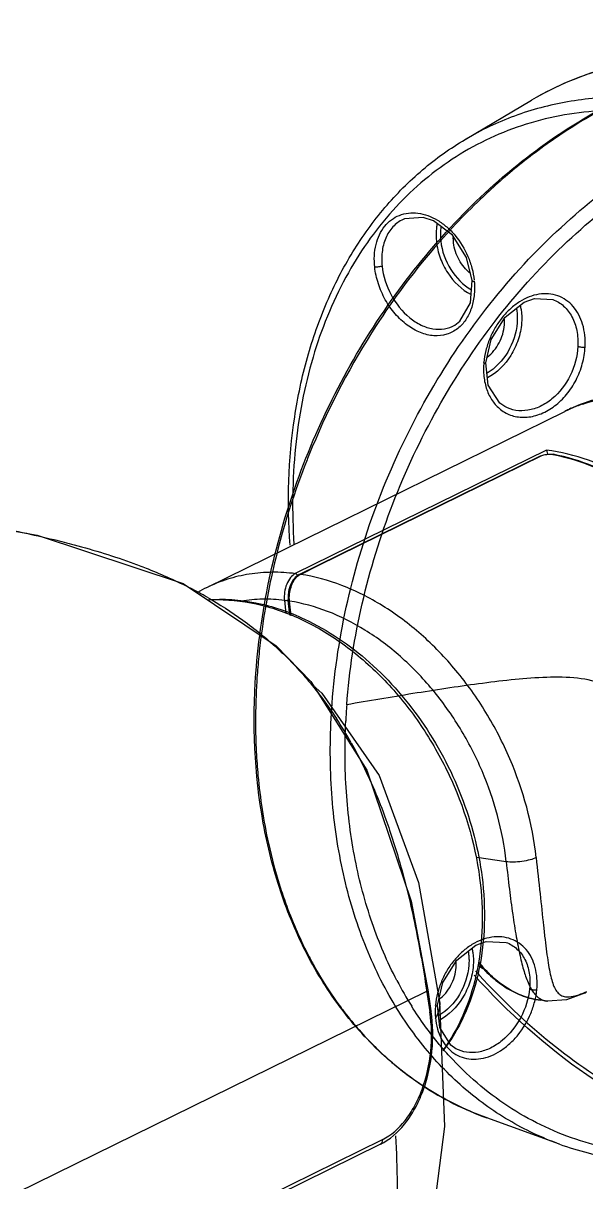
# Model space of a CAD drawing. Header units: metres. Extents: x 420822 to 421453, y 1458172 to 1458620.
# Drawn here: x 420944.552 to 420944.917, y 1458433.101 to 1458433.853 of the extents above; entities that cross this region are included whole.
import ezdxf

# ---------------------------------------------------------------- set-up
doc = ezdxf.new("R2010")
doc.units = ezdxf.units.M
doc.header["$MEASUREMENT"] = 0
for name, color, linetype in [('ASSEM_MEMBER_1', 7, 'CONTINUOUS'), ('BUILDING', 230, 'CONTINUOUS'), ('Standard', 7, 'CONTINUOUS')]:
    doc.layers.add(name, color=color, linetype=linetype)

# ---------------------------------------------------------------- blocks, each defined once
blk = doc.blocks.new('CCTV')
at = {"layer": 'ASSEM_MEMBER_1', "color": 7, "linetype": 'Continuous'}
for p, q in [((-0.7581, 17.2274), (-0.5864, 17.329)), ((-0.7581, 17.2274), (-0.7582, 17.2273)), ((-0.9156, 17.0214), (-0.9156, 17.0214)), ((-0.5313, 16.8123), (-0.5312, 16.8122)), ((-0.7855, 16.7458), (-0.7854, 16.7458)), ((-0.6554, 16.5342), (-0.6555, 16.5342)), ((-1.4279, 16.065), (-0.4998, 16.5218)), ((-0.5476, 16.4214), (-1.1989, 16.1009)), ((-1.1885, 16.0986), (-0.5627, 16.4066)), ((-1.1396, 16.1216), (-0.5598, 16.407)), ((-0.5627, 16.4066), (-0.5598, 16.407)), ((-0.5431, 16.4112), (-0.5302, 16.4105)), ((-0.5324, 16.4102), (-0.5303, 16.4105)), ((-1.1856, 16.099), (-1.1396, 16.1216)), ((-1.1856, 16.099), (-1.1885, 16.0986)), ((-1.2271, 16.0314), (-1.2234, 15.9975)), ((-1.213, 15.993), (-1.2171, 16.0311)), ((-1.2098, 15.9916), (-1.2139, 16.0295)), ((-0.652, 15.3536), (-0.7278, 15.3642)), ((-0.6524, 15.1442), (-0.6523, 15.1442)), ((-3.3218, 13.8054), (-0.8582, 15.0179)), ((-0.8586, 15.0201), (-0.8582, 15.0179)), ((-0.8585, 15.0201), (-0.85, 14.964)), ((-0.8582, 15.0179), (-0.8552, 15.0209)), ((-0.8552, 15.0209), (-0.847, 14.9667)), ((-0.4461, 15.0132), (-0.4455, 15.0135)), ((-0.5445, 14.9914), (-0.5639, 14.9941)), ((-0.847, 14.9667), (-0.85, 14.9638)), ((-0.7822, 14.8685), (-0.7823, 14.8685)), ((-0.514, 14.6208), (-0.7018, 14.6888)), ((-0.9781, 14.6205), (-3.105, 13.5737)), ((-0.9733, 14.6323), (-3.1004, 13.5853))]:
    blk.add_line(p, q, dxfattribs=at)
for points in [[(-0.7398, 16.8612), (-0.7549, 16.9212), (-0.7912, 16.9787), (-0.8407, 17.0162), (-0.8672, 17.0251), (-0.9156, 17.0214)], [(-0.7854, 16.7458), (-0.7723, 16.7558), (-0.7447, 16.8032), (-0.7398, 16.8612)], [(-0.705, 16.6477), (-0.6908, 16.7079), (-0.655, 16.7665), (-0.6056, 16.8054), (-0.579, 16.8148), (-0.5312, 16.8122)], [(-0.6555, 16.5342), (-0.6681, 16.5428), (-0.6987, 16.5898), (-0.705, 16.6477)], [(-0.5628, 16.4066), (-0.5507, 16.4103), (-0.5431, 16.4112)], [(-2.1546, 16.2516), (-1.8687, 16.2009), (-1.4895, 16.075), (-1.2482, 15.914), (-1.1588, 15.8211), (-1.0132, 15.5914), (-0.8985, 15.2508), (-0.8552, 15.0209)], [(-1.1524, 15.811), (-1.13, 15.7912), (-0.9811, 15.5772), (-0.8798, 15.3), (-0.8247, 14.991)], [(-0.8302, 14.981), (-0.8159, 15.0402), (-0.7803, 15.0981), (-0.7308, 15.1368), (-0.704, 15.1465), (-0.6523, 15.1442)], [(-0.4461, 15.0132), (-0.4957, 14.9951), (-0.5445, 14.9914)], [(-0.8247, 14.991), (-0.8117, 14.6668), (-0.8503, 14.3696), (-0.8913, 14.244), (-1.018, 14.0485), (-1.175, 13.936)], [(-0.7823, 14.8685), (-0.7952, 14.8774), (-0.8244, 14.9238), (-0.8302, 14.981)]]:
    blk.add_lwpolyline(points, dxfattribs=at)
for centre, radius, start, end in [((-0.1853, 16.6506), 0.7881, 104.0888, 120.5957), ((0.3606, 15.9475), 1.5589, 126.6643, 131.5751), ((0.5813, 15.7289), 1.8701, 139.7029, 147.1028), ((-0.9008, 16.8459), 0.1665, 4.4252, 5.6284), ((0.6697, 15.6701), 1.9762, 147.063, 157.3998), ((-0.4714, 16.625), 0.2397, 174.3183, 175.244), ((-0.334, 16.1847), 0.3757, 108.5523, 113.6944), ((-0.3236, 16.1931), 0.373, 115.4611, 118.2005), ((-0.3349, 16.1869), 0.3733, 114.4255, 116.207), ((-0.335, 16.187), 0.3732, 113.7016, 114.4253), ((0.6805, 15.6645), 1.9884, 157.3702, 158.4218), ((0.652, 15.6753), 1.9579, 158.4067, 167.7868), ((-0.6228, 15.9283), 0.4902, 79.1535, 79.3669), ((0.5625, 15.6968), 1.8659, 167.8536, 170.2375), ((-1.1722, 16.0719), 0.0302, 116.2502, 121.0538), ((-1.9872, 15.0585), 1.1296, 60.2991, 62.7848), ((-1.2512, 15.7061), 0.4001, 116.1902, 120.1418), ((-1.3995, 15.6156), 0.4176, 92.4958, 93.3268), ((-1.3991, 15.6063), 0.427, 88.204, 92.488), ((0.5107, 15.7058), 1.8133, 170.2394, 173.8553), ((0.4467, 15.7132), 1.7489, 173.8722, 175.6969), ((0.5746, 15.6375), 1.6447, 175.7014, 177.1752), ((-2.0057, 15.1277), 1.0915, 29.2882, 33.1847), ((-0.0149, 15.677), 1.2837, 192.3981, 197.7933), ((-0.0609, 15.5019), 0.9865, 207.583, 212.0538), ((-0.571, 15.3171), 0.3268, 292.2646, 292.3989), ((-0.5784, 15.335), 0.3462, 292.4033, 292.9943), ((-0.7259, 14.9743), 0.1096, 176.1301, 177.9782), ((-1.2326, 14.9082), 0.39, 8.2727, 8.6199), ((-0.4337, 15.4289), 0.7872, 236.4627, 250.0876), ((-1.0453, 14.7567), 0.1518, 296.2808, 300.1598)]:
    blk.add_arc(centre, radius, start, end, dxfattribs=at)
for points, knots in [([(-0.1581, 17.4411), (-0.1962, 17.4415), (-0.2719, 17.4374), (-0.3828, 17.4165), (-0.4885, 17.3809), (-0.5547, 17.3478), (-0.5864, 17.329)], [0, 0, 0, 0, 0.255406, 0.50596, 0.75345, 1, 1, 1, 1]), ([(-1.3011, 15.8427), (-1.2885, 16.0165), (-1.2296, 16.2779), (-1.0858, 16.5997), (-0.9463, 16.825), (-0.7808, 17.0246), (-0.5943, 17.192), (-0.393, 17.3215), (-0.2489, 17.3814), (-0.1767, 17.403)], [0, 0, 0, 0, 0.257572, 0.389236, 0.519953, 0.647795, 0.771105, 0.888685, 1, 1, 1, 1]), ([(-1.0654, 15.7608), (-1.0588, 15.8489), (-1.0311, 16.0264), (-0.9516, 16.2853), (-0.8354, 16.5319), (-0.6875, 16.7576), (-0.5125, 16.9537), (-0.3171, 17.1138), (-0.1077, 17.2312), (0.1081, 17.302), (0.3227, 17.3222), (0.4948, 17.2959), (0.6216, 17.2493), (0.741, 17.1866), (0.8761, 17.0772), (1.0042, 16.9045), (1.0959, 16.6975), (1.1479, 16.4638), (1.1553, 16.2998), (1.1526, 16.216)], [0, 0, 0, 0, 0.069688, 0.141021, 0.21283, 0.28389, 0.353034, 0.419327, 0.482114, 0.541242, 0.597057, 0.650547, 0.67691, 0.703265, 0.756654, 0.812313, 0.871244, 0.933858, 1, 1, 1, 1]), ([(-0.1971, 17.3255), (-0.2467, 17.3335), (-0.3457, 17.3417), (-0.4923, 17.3293), (-0.6315, 17.2923), (-0.7176, 17.2514), (-0.7581, 17.2274)], [0, 0, 0, 0, 0.259709, 0.510933, 0.756539, 1, 1, 1, 1]), ([(-0.7151, 16.7733), (-0.66, 16.8456), (-0.5413, 16.9794), (-0.3388, 17.1451), (-0.1219, 17.2662), (0.0318, 17.3154), (0.1079, 17.3303)], [0, 0, 0, 0, 0.269017, 0.526743, 0.770637, 1, 1, 1, 1]), ([(1.0295, 15.7955), (1.0199, 15.8834), (0.9864, 16.0599), (0.8984, 16.316), (0.7741, 16.5586), (0.6188, 16.7792), (0.4373, 16.9695), (0.2367, 17.123), (0.0236, 17.2333), (-0.1944, 17.297), (-0.4096, 17.3101), (-0.5807, 17.278), (-0.7059, 17.2273), (-0.8232, 17.1606), (-0.9546, 17.0468), (-1.0769, 16.87), (-1.1617, 16.6601), (-1.2059, 16.4248), (-1.2079, 16.2606), (-1.2024, 16.1769)], [0, 0, 0, 0, 0.069688, 0.141021, 0.21283, 0.28389, 0.353034, 0.419327, 0.482114, 0.541242, 0.597057, 0.650547, 0.67691, 0.703265, 0.756654, 0.812313, 0.871244, 0.933858, 1, 1, 1, 1]), ([(-0.3913, 17.3116), (-0.4066, 17.3035), (-0.4684, 17.269), (-0.5275, 17.2298), (-0.5702, 17.1979)], [0, 0, 0, 0, 0.245621, 1, 1, 1, 1]), ([(-1.2126, 16.1749), (-1.2204, 16.2855), (-1.2156, 16.4507), (-1.1711, 16.6607), (-1.1208, 16.8049), (-1.0535, 16.9361), (-0.9701, 17.0521), (-0.8719, 17.1509), (-0.7972, 17.2043), (-0.7582, 17.2273)], [0, 0, 0, 0, 0.275776, 0.406908, 0.533216, 0.654952, 0.772689, 0.887322, 1, 1, 1, 1]), ([(-0.6739, 17.1136), (-0.689, 17.1003), (-0.7491, 17.045), (-0.8052, 16.9853), (-0.845, 16.9384)], [0, 0, 0, 0, 0.246636, 1, 1, 1, 1]), ([(-0.9928, 16.8964), (-0.995, 16.9158), (-0.9934, 16.9535), (-0.9745, 16.996), (-0.9503, 17.0196), (-0.9292, 17.0314), (-0.9055, 17.0374), (-0.8803, 17.0367), (-0.8545, 17.0305), (-0.8293, 17.0182), (-0.8055, 17.0007), (-0.7763, 16.9711), (-0.754, 16.9342), (-0.7401, 16.8938), (-0.7361, 16.8727), (-0.7351, 16.8622)], [0, 0, 0, 0, 0.130392, 0.246208, 0.300078, 0.352782, 0.40592, 0.461165, 0.519442, 0.581375, 0.647006, 0.715564, 0.85783, 0.929561, 1, 1, 1, 1]), ([(-0.9156, 17.0214), (-0.9257, 17.0174), (-0.9448, 17.0047), (-0.9648, 16.9754), (-0.9751, 16.9387), (-0.9752, 16.9123), (-0.9738, 16.8988)], [0, 0, 0, 0, 0.223947, 0.460322, 0.718639, 1, 1, 1, 1]), ([(-0.8311, 17.0085), (-0.8319, 17.0048), (-0.8344, 16.9896), (-0.8343, 16.974), (-0.8331, 16.9624)], [0, 0, 0, 0, 0.241246, 1, 1, 1, 1]), ([(-0.821, 17.0006), (-0.8213, 16.9991), (-0.8221, 16.9929), (-0.8225, 16.9867), (-0.8226, 16.9821)], [0, 0, 0, 0, 0.246279, 1, 1, 1, 1]), ([(-0.8331, 16.9624), (-0.8315, 16.9482), (-0.8246, 16.9196), (-0.7994, 16.8688), (-0.7677, 16.8374), (-0.7432, 16.8248)], [0, 0, 0, 0, 0.253941, 0.513307, 1, 1, 1, 1]), ([(-0.8226, 16.9821), (-0.8226, 16.9806), (-0.8226, 16.9745), (-0.8222, 16.9684), (-0.8217, 16.9639)], [0, 0, 0, 0, 0.246839, 1, 1, 1, 1]), ([(-0.8217, 16.9639), (-0.8189, 16.938), (-0.801, 16.8882), (-0.764, 16.8498), (-0.7423, 16.8372)], [0, 0, 0, 0, 0.50948, 1, 1, 1, 1]), ([(-0.7885, 16.9592), (-0.7886, 16.9604), (-0.789, 16.9648), (-0.7891, 16.9693), (-0.7891, 16.9726)], [0, 0, 0, 0, 0.253081, 1, 1, 1, 1]), ([(-0.7445, 16.8797), (-0.7566, 16.889), (-0.7769, 16.9136), (-0.7868, 16.9438), (-0.7885, 16.9592)], [0, 0, 0, 0, 0.496047, 1, 1, 1, 1]), ([(-0.9738, 16.8988), (-0.9767, 16.8975), (-0.9831, 16.8962), (-0.9896, 16.8959), (-0.9928, 16.8964)], [0, 0, 0, 0, 0.488652, 1, 1, 1, 1]), ([(-0.7773, 16.7372), (-0.7816, 16.7337), (-0.7908, 16.7276), (-0.8112, 16.7192), (-0.8403, 16.7161), (-0.876, 16.7251), (-0.9105, 16.7449), (-0.9357, 16.7693), (-0.9539, 16.7921), (-0.9658, 16.8113), (-0.9757, 16.8317), (-0.9838, 16.8529), (-0.99, 16.8744), (-0.9924, 16.8891), (-0.9928, 16.8964)], [0, 0, 0, 0, 0.051745, 0.103011, 0.207376, 0.319994, 0.443654, 0.577604, 0.647343, 0.718131, 0.78954, 0.8607, 0.931238, 1, 1, 1, 1]), ([(-0.9738, 16.8988), (-0.9711, 16.8729), (-0.9549, 16.8225), (-0.9146, 16.7715), (-0.8741, 16.7449), (-0.8431, 16.7345), (-0.8124, 16.7341), (-0.7937, 16.7409), (-0.7855, 16.7458)], [0, 0, 0, 0, 0.278488, 0.552186, 0.677709, 0.792543, 0.898296, 1, 1, 1, 1]), ([(-0.7348, 16.8588), (-0.7333, 16.8465), (-0.7341, 16.8224), (-0.7412, 16.7883), (-0.7554, 16.759), (-0.7695, 16.7434), (-0.7773, 16.7372)], [0, 0, 0, 0, 0.276915, 0.536636, 0.776895, 1, 1, 1, 1]), ([(-0.7398, 16.8612), (-0.7398, 16.8606), (-0.7386, 16.8597), (-0.7368, 16.8591), (-0.7355, 16.8589), (-0.7348, 16.8588)], [0, 0, 0, 0, 0.319133, 0.606999, 1, 1, 1, 1]), ([(-0.4474, 16.689), (-0.4467, 16.6991), (-0.4473, 16.719), (-0.4544, 16.7558), (-0.4709, 16.7886), (-0.4962, 16.8115), (-0.5181, 16.8227), (-0.5422, 16.8278), (-0.5676, 16.8266), (-0.5933, 16.8195), (-0.6182, 16.8065), (-0.6418, 16.7884), (-0.6629, 16.7658), (-0.681, 16.7396), (-0.6953, 16.7107), (-0.7054, 16.6802), (-0.7089, 16.6592), (-0.7099, 16.6487)], [0, 0, 0, 0, 0.067212, 0.131193, 0.247822, 0.302087, 0.355062, 0.408368, 0.463601, 0.521866, 0.583743, 0.649144, 0.717484, 0.787935, 0.8593, 0.930382, 1, 1, 1, 1]), ([(-0.5312, 16.8122), (-0.5209, 16.8085), (-0.501, 16.7963), (-0.4794, 16.7674), (-0.4671, 16.7309), (-0.4655, 16.7042), (-0.4661, 16.6904)], [0, 0, 0, 0, 0.224192, 0.461272, 0.719804, 1, 1, 1, 1]), ([(-1.1034, 15.7644), (-1.0967, 15.8537), (-1.0689, 16.0336), (-0.9884, 16.296), (-0.8714, 16.5462), (-0.7706, 16.7007), (-0.7151, 16.7733)], [0, 0, 0, 0, 0.245392, 0.496618, 0.749584, 1, 1, 1, 1]), ([(-0.6256, 16.789), (-0.6253, 16.7874), (-0.6242, 16.7812), (-0.6236, 16.7748), (-0.6234, 16.77)], [0, 0, 0, 0, 0.246158, 1, 1, 1, 1]), ([(-0.6158, 16.797), (-0.6149, 16.7933), (-0.6118, 16.7781), (-0.6113, 16.7625), (-0.6122, 16.7507)], [0, 0, 0, 0, 0.241175, 1, 1, 1, 1]), ([(-0.6236, 16.7518), (-0.6256, 16.7252), (-0.6425, 16.6738), (-0.6796, 16.6338), (-0.7016, 16.6209)], [0, 0, 0, 0, 0.510671, 1, 1, 1, 1]), ([(-0.7009, 16.6628), (-0.6883, 16.6724), (-0.6674, 16.6982), (-0.6579, 16.7299), (-0.6567, 16.7461)], [0, 0, 0, 0, 0.494506, 1, 1, 1, 1]), ([(-0.6122, 16.7507), (-0.6133, 16.7361), (-0.6195, 16.7067), (-0.6439, 16.6543), (-0.6757, 16.6216), (-0.7005, 16.6086)], [0, 0, 0, 0, 0.254658, 0.514615, 1, 1, 1, 1]), ([(-0.6567, 16.7461), (-0.6566, 16.7473), (-0.6563, 16.7523), (-0.6564, 16.7574), (-0.6566, 16.7611)], [0, 0, 0, 0, 0.253541, 1, 1, 1, 1]), ([(-0.6234, 16.77), (-0.6233, 16.7685), (-0.6231, 16.7624), (-0.6233, 16.7564), (-0.6236, 16.7518)], [0, 0, 0, 0, 0.246839, 1, 1, 1, 1]), ([(-0.6633, 16.5243), (-0.6541, 16.5177), (-0.6328, 16.5077), (-0.5968, 16.505), (-0.5598, 16.5146), (-0.5247, 16.5351), (-0.4939, 16.5652), (-0.4694, 16.6025), (-0.4559, 16.6377), (-0.4493, 16.6669), (-0.4476, 16.6817), (-0.4474, 16.689)], [0, 0, 0, 0, 0.104742, 0.212655, 0.328093, 0.452646, 0.585263, 0.723237, 0.862835, 0.932095, 1, 1, 1, 1]), ([(-0.4661, 16.6904), (-0.4675, 16.6644), (-0.4811, 16.6128), (-0.5209, 16.5604), (-0.5623, 16.5337), (-0.5947, 16.5232), (-0.6268, 16.5227), (-0.6466, 16.5294), (-0.6554, 16.5342)], [0, 0, 0, 0, 0.273628, 0.542745, 0.668432, 0.785587, 0.895017, 1, 1, 1, 1]), ([(-0.4661, 16.6904), (-0.4633, 16.6894), (-0.4569, 16.6884), (-0.4506, 16.6885), (-0.4474, 16.689)], [0, 0, 0, 0, 0.487222, 1, 1, 1, 1]), ([(-0.7103, 16.6449), (-0.7113, 16.6326), (-0.7106, 16.6084), (-0.7023, 16.5744), (-0.6868, 16.5453), (-0.6716, 16.5303), (-0.6633, 16.5243)], [0, 0, 0, 0, 0.27492, 0.532604, 0.772987, 1, 1, 1, 1]), ([(-0.705, 16.6477), (-0.705, 16.647), (-0.7062, 16.646), (-0.7081, 16.6453), (-0.7095, 16.645), (-0.7103, 16.6449)], [0, 0, 0, 0, 0.324302, 0.611449, 1, 1, 1, 1]), ([(0.3556, 15.8229), (0.3494, 15.8797), (0.3249, 15.9938), (0.2568, 16.1549), (0.1608, 16.3002), (0.0427, 16.4207), (-0.0907, 16.5089), (-0.2107, 16.5514), (-0.3055, 16.5629), (-0.3737, 16.5606), (-0.4392, 16.5474), (-0.4803, 16.5315), (-0.4998, 16.5218)], [0, 0, 0, 0, 0.135406, 0.274049, 0.411941, 0.545221, 0.670883, 0.787506, 0.842734, 0.896217, 0.94844, 1, 1, 1, 1]), ([(-0.4839, 16.53), (-0.4757, 16.5338), (-0.4423, 16.5483), (-0.4066, 16.5578), (-0.3796, 16.5621)], [0, 0, 0, 0, 0.248612, 1, 1, 1, 1]), ([(-0.4536, 16.5409), (-0.4339, 16.5475), (-0.393, 16.5575), (-0.3293, 16.5628), (-0.2637, 16.5583), (-0.1733, 16.5391), (-0.0605, 16.4903), (0.0638, 16.3993), (0.1733, 16.2801), (0.2619, 16.1394), (0.3248, 15.9851), (0.3477, 15.8765), (0.3537, 15.8224)], [0, 0, 0, 0, 0.051158, 0.103409, 0.157239, 0.213005, 0.330852, 0.457311, 0.590662, 0.727956, 0.865612, 1, 1, 1, 1]), ([(0.0769, 15.6848), (0.0673, 15.774), (0.0305, 15.9073), (-0.0534, 16.0679), (-0.1329, 16.1777), (-0.2254, 16.2716), (-0.3274, 16.346), (-0.4352, 16.398), (-0.5106, 16.4167), (-0.5476, 16.4214)], [0, 0, 0, 0, 0.26109, 0.394356, 0.526023, 0.653865, 0.776071, 0.89151, 1, 1, 1, 1]), ([(-0.5476, 16.4214), (-0.5471, 16.4202), (-0.5462, 16.4167), (-0.5456, 16.4131), (-0.5453, 16.4109)], [0, 0, 0, 0, 0.36252, 1, 1, 1, 1]), ([(-0.5598, 16.407), (-0.558, 16.4079), (-0.5537, 16.4093), (-0.5445, 16.4109), (-0.5371, 16.411), (-0.5324, 16.4102)], [0, 0, 0, 0, 0.219462, 0.483609, 1, 1, 1, 1]), ([(-0.5306, 16.4098), (-0.4947, 16.4029), (-0.4222, 16.3805), (-0.3193, 16.3253), (-0.2225, 16.2499), (-0.1351, 16.1568), (-0.0602, 16.0495), (0.0189, 15.8938), (0.0537, 15.7654), (0.0632, 15.6794)], [0, 0, 0, 0, 0.109675, 0.226061, 0.348773, 0.476625, 0.607872, 0.740425, 1, 1, 1, 1]), ([(0.0651, 15.6799), (0.0557, 15.7659), (0.021, 15.8945), (-0.0581, 16.0503), (-0.1332, 16.1578), (-0.2208, 16.2509), (-0.3179, 16.3263), (-0.4213, 16.3814), (-0.4942, 16.4037), (-0.5303, 16.4105)], [0, 0, 0, 0, 0.25937, 0.391799, 0.522938, 0.650729, 0.77346, 0.889996, 1, 1, 1, 1]), ([(-2.1549, 16.2506), (-2.0997, 16.2428), (-1.9889, 16.2253), (-1.879, 16.2025), (-1.8241, 16.1891)], [0, 0, 0, 0, 0.496523, 1, 1, 1, 1]), ([(-1.8241, 16.1891), (-1.8069, 16.1849), (-1.7372, 16.1671), (-1.6684, 16.1458), (-1.6176, 16.1271)], [0, 0, 0, 0, 0.24693, 1, 1, 1, 1]), ([(-1.6176, 16.1271), (-1.6053, 16.1226), (-1.5553, 16.1035), (-1.5064, 16.0815), (-1.4705, 16.0631)], [0, 0, 0, 0, 0.246365, 1, 1, 1, 1]), ([(-1.1988, 16.1008), (-1.2189, 16.1034), (-1.2589, 16.1058), (-1.3181, 16.101), (-1.3749, 16.0878), (-1.4107, 16.0735), (-1.4278, 16.0651)], [0, 0, 0, 0, 0.258401, 0.50983, 0.756212, 1, 1, 1, 1]), ([(-1.1989, 16.1009), (-1.2037, 16.0985), (-1.2129, 16.0902), (-1.2222, 16.0733), (-1.2275, 16.0529), (-1.2278, 16.0385), (-1.2271, 16.0314)], [0, 0, 0, 0, 0.207396, 0.454926, 0.727385, 1, 1, 1, 1]), ([(-1.1885, 16.0986), (-1.1991, 16.0934), (-1.209, 16.0795), (-1.2149, 16.0619), (-1.2176, 16.0484), (-1.2179, 16.0379), (-1.2171, 16.0311)], [0, 0, 0, 0, 0.463053, 0.59599, 0.731633, 1, 1, 1, 1]), ([(-1.2139, 16.0295), (-1.2146, 16.0356), (-1.2145, 16.048), (-1.2107, 16.0659), (-1.2038, 16.0818), (-1.1969, 16.0906), (-1.193, 16.094)], [0, 0, 0, 0, 0.26262, 0.528398, 0.778994, 1, 1, 1, 1]), ([(-1.1921, 16.095), (-1.1927, 16.0965), (-1.1945, 16.0991), (-1.1974, 16.1007), (-1.1989, 16.1009)], [0, 0, 0, 0, 0.532684, 1, 1, 1, 1]), ([(-1.193, 16.094), (-1.1926, 16.0943), (-1.1909, 16.0957), (-1.1892, 16.097), (-1.1878, 16.0978)], [0, 0, 0, 0, 0.257874, 1, 1, 1, 1]), ([(-0.5743, 15.3642), (-0.5838, 15.4521), (-0.6197, 15.5833), (-0.7015, 15.7419), (-0.779, 15.8508), (-0.8692, 15.9444), (-0.9691, 16.0194), (-1.0748, 16.0729), (-1.149, 16.0933), (-1.1856, 16.099)], [0, 0, 0, 0, 0.260399, 0.393354, 0.524846, 0.652705, 0.775143, 0.891001, 1, 1, 1, 1]), ([(-1.4275, 16.0397), (-1.3955, 16.0215), (-1.3323, 15.9811), (-1.2434, 15.9086), (-1.1619, 15.8231), (-1.1143, 15.7589), (-1.0922, 15.7251)], [0, 0, 0, 0, 0.23787, 0.484374, 0.739121, 1, 1, 1, 1]), ([(-1.4267, 16.0333), (-1.3849, 16.0365), (-1.2976, 16.0301), (-1.2151, 16.0018), (-1.1749, 15.9829)], [0, 0, 0, 0, 0.484963, 1, 1, 1, 1]), ([(-1.3858, 16.033), (-1.3475, 16.0319), (-1.2685, 16.019), (-1.1543, 15.9724), (-1.0452, 15.9004), (-0.9457, 15.8061), (-0.8597, 15.6934), (-0.7687, 15.5266), (-0.729, 15.3868), (-0.7188, 15.2931)], [0, 0, 0, 0, 0.106937, 0.221022, 0.342432, 0.470173, 0.602381, 0.736644, 1, 1, 1, 1]), ([(-1.2271, 16.0314), (-1.246, 16.0337), (-1.2836, 16.0359), (-1.3212, 16.0326), (-1.3395, 16.0296)], [0, 0, 0, 0, 0.506957, 1, 1, 1, 1]), ([(-1.2271, 16.0314), (-1.2254, 16.0311), (-1.2221, 16.0312), (-1.2188, 16.0318), (-1.2171, 16.0323)], [0, 0, 0, 0, 0.491898, 1, 1, 1, 1]), ([(-1.2139, 16.0295), (-1.2144, 16.0296), (-1.2152, 16.0297), (-1.2163, 16.0301), (-1.2171, 16.0307), (-1.2171, 16.0311)], [0, 0, 0, 0, 0.356109, 0.642153, 1, 1, 1, 1]), ([(-0.652, 15.3536), (-0.6608, 15.4344), (-0.6937, 15.5551), (-0.7689, 15.7009), (-0.8402, 15.801), (-0.9231, 15.8872), (-1.0149, 15.9562), (-1.1121, 16.0054), (-1.1803, 16.0243), (-1.2139, 16.0295)], [0, 0, 0, 0, 0.260374, 0.393317, 0.524801, 0.652659, 0.775106, 0.890981, 1, 1, 1, 1]), ([(-1.1749, 15.9829), (-1.1138, 15.9543), (-1.0272, 15.8951), (-0.9292, 15.7955), (-0.8402, 15.6792), (-0.7559, 15.515), (-0.7208, 15.3712), (-0.713, 15.2992)], [0, 0, 0, 0, 0.235868, 0.360542, 0.48819, 0.74656, 1, 1, 1, 1]), ([(-0.7017, 14.6888), (-0.7508, 14.7065), (-0.8461, 14.7521), (-0.9739, 14.8482), (-1.0838, 14.9697), (-1.1736, 15.1135), (-1.2416, 15.2766), (-1.3027, 15.5194), (-1.3105, 15.7131), (-1.3011, 15.8427)], [0, 0, 0, 0, 0.112215, 0.225608, 0.341961, 0.462699, 0.58876, 0.720556, 1, 1, 1, 1]), ([(-1.2973, 15.8444), (-1.2986, 15.8271), (-1.3027, 15.7584), (-1.3026, 15.6895), (-1.3, 15.6382)], [0, 0, 0, 0, 0.253162, 1, 1, 1, 1]), ([(-0.4029, 15.814), (-0.4262, 15.8237), (-0.4782, 15.8331), (-0.5577, 15.8324), (-0.6401, 15.8255), (-0.7239, 15.8151), (-0.8087, 15.803), (-0.9227, 15.7851), (-1.0082, 15.7706), (-1.0654, 15.7608)], [0, 0, 0, 0, 0.113065, 0.232414, 0.356363, 0.482954, 0.611066, 0.740162, 1, 1, 1, 1]), ([(-0.9552, 15.0063), (-0.9851, 15.0593), (-1.0366, 15.1735), (-1.0867, 15.359), (-1.1106, 15.5583), (-1.1086, 15.6951), (-1.1034, 15.7644)], [0, 0, 0, 0, 0.232971, 0.477533, 0.73357, 1, 1, 1, 1]), ([(-0.9353, 15.0451), (-0.9604, 15.0932), (-1.0041, 15.1957), (-1.0477, 15.3605), (-1.0702, 15.5366), (-1.071, 15.6573), (-1.068, 15.7186)], [0, 0, 0, 0, 0.234496, 0.47952, 0.735007, 1, 1, 1, 1]), ([(-1.0537, 15.6617), (-1.0448, 15.6458), (-1.0108, 15.5817), (-0.9826, 15.5145), (-0.9641, 15.4634)], [0, 0, 0, 0, 0.250613, 1, 1, 1, 1]), ([(-1.3, 15.6382), (-1.2989, 15.618), (-1.2933, 15.5384), (-1.2814, 15.4593), (-1.2686, 15.4013)], [0, 0, 0, 0, 0.254923, 1, 1, 1, 1]), ([(-0.9641, 15.4634), (-0.9608, 15.4541), (-0.9477, 15.4167), (-0.936, 15.379), (-0.9278, 15.3505)], [0, 0, 0, 0, 0.25094, 1, 1, 1, 1]), ([(-0.5743, 15.3642), (-0.5793, 15.3618), (-0.5914, 15.3576), (-0.6113, 15.3537), (-0.6322, 15.3521), (-0.6459, 15.3528), (-0.652, 15.3536)], [0, 0, 0, 0, 0.209541, 0.483271, 0.766526, 1, 1, 1, 1]), ([(-0.5743, 15.3642), (-0.5709, 15.3328), (-0.5646, 15.2738), (-0.557, 15.2028), (-0.5514, 15.1526), (-0.5474, 15.1206), (-0.5434, 15.0924), (-0.5392, 15.0682), (-0.5345, 15.0477), (-0.5289, 15.031), (-0.5221, 15.0178), (-0.5145, 15.0097), (-0.5074, 15.0056), (-0.4991, 15.0029), (-0.4861, 15.0026), (-0.4678, 15.0068), (-0.4546, 15.0116), (-0.4472, 15.0147)], [0, 0, 0, 0, 0.219511, 0.411363, 0.494853, 0.569525, 0.635218, 0.692029, 0.740311, 0.780612, 0.813955, 0.842433, 0.856091, 0.870213, 0.902601, 0.944737, 1, 1, 1, 1]), ([(-0.9278, 15.3505), (-0.9123, 15.296), (-0.8862, 15.1863), (-0.8669, 15.0754), (-0.8585, 15.0201)], [0, 0, 0, 0, 0.503487, 1, 1, 1, 1]), ([(-0.652, 15.3536), (-0.6494, 15.3298), (-0.6442, 15.2842), (-0.6356, 15.2192), (-0.6266, 15.1616), (-0.6171, 15.112), (-0.6068, 15.0708), (-0.5968, 15.0421), (-0.5875, 15.0236), (-0.5802, 15.0127), (-0.5721, 15.0038), (-0.5659, 14.9993), (-0.5627, 14.9975)], [0, 0, 0, 0, 0.192235, 0.368594, 0.52535, 0.660465, 0.773459, 0.865294, 0.904098, 0.938848, 0.970399, 1, 1, 1, 1]), ([(-1.2372, 15.2847), (-1.2321, 15.269), (-1.2111, 15.2081), (-1.1851, 15.1489), (-1.1628, 15.1064)], [0, 0, 0, 0, 0.254873, 1, 1, 1, 1]), ([(-0.713, 15.2992), (-0.7086, 15.2583), (-0.7059, 15.1776), (-0.7218, 15.0605), (-0.7573, 14.9538), (-0.7946, 14.8907), (-0.8161, 14.8626)], [0, 0, 0, 0, 0.268916, 0.525469, 0.768816, 1, 1, 1, 1]), ([(-0.7188, 15.2931), (-0.7145, 15.253), (-0.7117, 15.1739), (-0.7265, 15.0593), (-0.76, 14.9551), (-0.7952, 14.8933), (-0.8155, 14.8657)], [0, 0, 0, 0, 0.270464, 0.527748, 0.770683, 1, 1, 1, 1]), ([(-0.5726, 15.0216), (-0.5714, 15.0315), (-0.5714, 15.051), (-0.5758, 15.0791), (-0.585, 15.1045), (-0.5993, 15.1259), (-0.6176, 15.1427), (-0.6395, 15.154), (-0.6639, 15.1593), (-0.6897, 15.1585), (-0.716, 15.1516), (-0.7416, 15.139), (-0.7656, 15.1211), (-0.7871, 15.0985), (-0.8059, 15.0726), (-0.82, 15.0435), (-0.8304, 15.0132), (-0.8346, 14.9922), (-0.8353, 14.9817)], [0, 0, 0, 0, 0.065972, 0.128445, 0.187414, 0.243205, 0.297038, 0.350238, 0.404346, 0.460571, 0.519852, 0.582531, 0.648486, 0.717318, 0.787883, 0.859356, 0.93045, 1, 1, 1, 1]), ([(-0.7505, 15.1207), (-0.7502, 15.1193), (-0.7493, 15.1136), (-0.7488, 15.1078), (-0.7486, 15.1034)], [0, 0, 0, 0, 0.246546, 1, 1, 1, 1]), ([(-0.7406, 15.1287), (-0.7398, 15.1252), (-0.737, 15.1105), (-0.7366, 15.0954), (-0.7374, 15.0842)], [0, 0, 0, 0, 0.241588, 1, 1, 1, 1]), ([(-0.6523, 15.1442), (-0.6419, 15.1404), (-0.6221, 15.1284), (-0.6012, 15.0997), (-0.5903, 15.0634), (-0.59, 15.0372), (-0.5914, 15.0238)], [0, 0, 0, 0, 0.228321, 0.464921, 0.720965, 1, 1, 1, 1]), ([(-1.1628, 15.1064), (-1.1574, 15.0961), (-1.1354, 15.0559), (-1.1108, 15.0171), (-1.0908, 14.9893)], [0, 0, 0, 0, 0.253381, 1, 1, 1, 1]), ([(0.7191, 15.0946), (0.6645, 15.0293), (0.5484, 14.9091), (0.3531, 14.7619), (0.146, 14.6567), (-0.0656, 14.597), (-0.2746, 14.5863), (-0.4733, 14.6249), (-0.6532, 14.7129), (-0.7543, 14.8001), (-0.7993, 14.8492)], [0, 0, 0, 0, 0.145978, 0.285584, 0.417704, 0.542235, 0.660141, 0.773633, 0.885786, 1, 1, 1, 1]), ([(-0.7819, 15.0795), (-0.7818, 15.0806), (-0.7815, 15.0852), (-0.7816, 15.0897), (-0.7818, 15.0931)], [0, 0, 0, 0, 0.253133, 1, 1, 1, 1]), ([(-0.7486, 15.1034), (-0.7485, 15.1019), (-0.7483, 15.0959), (-0.7485, 15.0898), (-0.7488, 15.0852)], [0, 0, 0, 0, 0.246841, 1, 1, 1, 1]), ([(-0.5639, 14.9941), (-0.5787, 14.9961), (-0.6085, 15.0037), (-0.6505, 15.0246), (-0.6895, 15.0547), (-0.7122, 15.0795), (-0.7229, 15.0931)], [0, 0, 0, 0, 0.234633, 0.475958, 0.729696, 1, 1, 1, 1]), ([(-0.7488, 15.0852), (-0.7508, 15.0586), (-0.7677, 15.0071), (-0.805, 14.9671), (-0.827, 14.9542)], [0, 0, 0, 0, 0.510755, 1, 1, 1, 1]), ([(-0.7374, 15.0842), (-0.7385, 15.0695), (-0.7447, 15.04), (-0.7692, 14.9875), (-0.8011, 14.9548), (-0.826, 14.9419)], [0, 0, 0, 0, 0.25473, 0.514746, 1, 1, 1, 1]), ([(-0.826, 14.9963), (-0.8134, 15.0059), (-0.7926, 15.0317), (-0.7831, 15.0633), (-0.7819, 15.0795)], [0, 0, 0, 0, 0.494558, 1, 1, 1, 1]), ([(-0.732, 15.0705), (-0.6753, 15.0071), (-0.5552, 14.8908), (-0.3552, 14.7501), (-0.1447, 14.6519), (0.0688, 14.5992), (0.2781, 14.5954), (0.4754, 14.6407), (0.6522, 14.7346), (0.7504, 14.825), (0.7937, 14.8756)], [0, 0, 0, 0, 0.145978, 0.285584, 0.417704, 0.542235, 0.660141, 0.773633, 0.885786, 1, 1, 1, 1]), ([(-0.7051, 15.072), (-0.7068, 15.0728), (-0.7135, 15.0764), (-0.72, 15.0805), (-0.7247, 15.0838)], [0, 0, 0, 0, 0.245843, 1, 1, 1, 1]), ([(-0.723, 15.0897), (-0.7123, 15.0767), (-0.6895, 15.0528), (-0.6506, 15.0239), (-0.6085, 15.0036), (-0.5788, 14.9961), (-0.5639, 14.9941)], [0, 0, 0, 0, 0.266663, 0.519568, 0.762434, 1, 1, 1, 1]), ([(-0.514, 14.6208), (-0.4654, 14.6033), (-0.3633, 14.5773), (-0.2035, 14.5681), (-0.0395, 14.588), (0.1843, 14.6538), (0.4561, 14.8077), (0.6387, 14.9838), (0.7222, 15.0837)], [0, 0, 0, 0, 0.110733, 0.22385, 0.340766, 0.462479, 0.721326, 1, 1, 1, 1]), ([(0.5162, 14.6379), (0.4682, 14.6187), (0.367, 14.5894), (0.2076, 14.5749), (0.043, 14.5894), (-0.1829, 14.6477), (-0.4595, 14.7926), (-0.6479, 14.9625), (-0.7347, 15.0595)], [0, 0, 0, 0, 0.110733, 0.22385, 0.340766, 0.462479, 0.721326, 1, 1, 1, 1]), ([(-0.5142, 14.6209), (-0.5597, 14.6374), (-0.6483, 14.6792), (-0.7682, 14.7664), (-0.8727, 14.8761), (-0.9297, 14.9612), (-0.9552, 15.0063)], [0, 0, 0, 0, 0.243071, 0.488445, 0.739766, 1, 1, 1, 1]), ([(-0.8355, 14.9782), (-0.8371, 14.9586), (-0.8343, 14.9208), (-0.8138, 14.8787), (-0.7885, 14.8561), (-0.7667, 14.8451), (-0.7424, 14.8402), (-0.7169, 14.8419), (-0.6909, 14.8493), (-0.6657, 14.8627), (-0.6419, 14.8812), (-0.613, 14.9119), (-0.591, 14.9495), (-0.5774, 14.9901), (-0.5735, 15.0111), (-0.5726, 15.0216)], [0, 0, 0, 0, 0.129742, 0.245023, 0.298739, 0.351421, 0.404705, 0.460303, 0.519089, 0.581686, 0.647977, 0.71711, 0.859652, 0.930801, 1, 1, 1, 1]), ([(-0.5914, 15.0238), (-0.5939, 14.9981), (-0.6101, 14.9476), (-0.6503, 14.8963), (-0.6912, 14.8692), (-0.7228, 14.8583), (-0.7543, 14.8574), (-0.7737, 14.8638), (-0.7822, 14.8685)], [0, 0, 0, 0, 0.274201, 0.546446, 0.67258, 0.788999, 0.896814, 1, 1, 1, 1]), ([(-0.5914, 15.0238), (-0.5885, 15.0225), (-0.5822, 15.0212), (-0.5758, 15.0211), (-0.5726, 15.0216)], [0, 0, 0, 0, 0.490085, 1, 1, 1, 1]), ([(-1.0908, 14.9893), (-1.083, 14.9784), (-1.0512, 14.9359), (-1.0156, 14.8961), (-0.9872, 14.8685)], [0, 0, 0, 0, 0.253452, 1, 1, 1, 1]), ([(-0.7993, 14.8492), (-0.8082, 14.8591), (-0.8438, 14.8998), (-0.8754, 14.9438), (-0.897, 14.9783)], [0, 0, 0, 0, 0.246503, 1, 1, 1, 1]), ([(-0.8302, 14.981), (-0.8302, 14.9804), (-0.8314, 14.9793), (-0.8333, 14.9786), (-0.8347, 14.9783), (-0.8355, 14.9782)], [0, 0, 0, 0, 0.327332, 0.613717, 1, 1, 1, 1]), ([(-0.8247, 14.991), (-0.8244, 14.9887), (-0.8239, 14.9793), (-0.8258, 14.9698), (-0.8282, 14.9631)], [0, 0, 0, 0, 0.243198, 1, 1, 1, 1]), ([(-0.5627, 14.9975), (-0.56, 14.9959), (-0.5541, 14.9932), (-0.5478, 14.9918), (-0.5445, 14.9914)], [0, 0, 0, 0, 0.489304, 1, 1, 1, 1]), ([(-0.9733, 14.6323), (-0.9502, 14.6436), (-0.919, 14.6721), (-0.8884, 14.7195), (-0.8619, 14.7786), (-0.8436, 14.8615), (-0.8449, 14.9302), (-0.85, 14.964)], [0, 0, 0, 0, 0.206645, 0.325585, 0.453378, 0.725472, 1, 1, 1, 1]), ([(-0.9691, 14.6254), (-0.9458, 14.6389), (-0.9147, 14.6695), (-0.8843, 14.719), (-0.8584, 14.7789), (-0.8406, 14.8619), (-0.8418, 14.9306), (-0.8467, 14.9643)], [0, 0, 0, 0, 0.213749, 0.333609, 0.460916, 0.729484, 1, 1, 1, 1]), ([(-0.8282, 14.9631), (-0.8287, 14.9617), (-0.8308, 14.9561), (-0.8336, 14.9508), (-0.8359, 14.9469)], [0, 0, 0, 0, 0.240316, 1, 1, 1, 1]), ([(-0.9872, 14.8685), (-0.978, 14.8596), (-0.9407, 14.825), (-0.9003, 14.7938), (-0.8686, 14.7728)], [0, 0, 0, 0, 0.25228, 1, 1, 1, 1]), ([(-0.939, 14.6426), (-0.9367, 14.6004), (-0.9338, 14.5184), (-0.9364, 14.3999), (-0.9476, 14.291), (-0.9686, 14.1929), (-1.0011, 14.1068), (-1.0465, 14.0342), (-1.1048, 13.9762), (-1.1508, 13.9479), (-1.1749, 13.936)], [0, 0, 0, 0, 0.160734, 0.310947, 0.449435, 0.575769, 0.690717, 0.796784, 0.898234, 1, 1, 1, 1]), ([(-0.9734, 14.6322), (-0.9731, 14.6298), (-0.9732, 14.6252), (-0.9763, 14.6214), (-0.9781, 14.6205)], [0, 0, 0, 0, 0.542572, 1, 1, 1, 1])]:
    blk.add_open_spline(points, degree=3, knots=knots, dxfattribs=at)

msp = doc.modelspace()

# ---------------------------------------------------------------- hatches: boundary and pattern name
at = {"layer": 'BUILDING'}
h = msp.add_hatch(color=172, dxfattribs=at)
h.dxf.hatch_style = 1
h.set_gradient(color1=(0, 0, 204), color2=(255, 255, 0), name='CYLINDER')
h.paths.add_polyline_path([(420978.518, 1458475.843), (420976.961, 1458449.19), (420945.312, 1458450.837), (420942.85, 1458452.851), (420942.935, 1458454.287), (420917.336, 1458455.499), (420918.52, 1458478.917), (420952.308, 1458477.074), (420953.236, 1458477.708), (420953.375, 1458479.675), (420962.027, 1458480.342), (420966.848, 1458480.022), (420966.897, 1458476.549)])
h.paths.add_polyline_path([(421075.349, 1458478.061), (421077.671, 1458478.029), (421077.64, 1458475.772), (421075.347, 1458475.713)])
h.paths.add_polyline_path([(421138.169, 1458479.125), (421137.834, 1458474.226), (421147.812, 1458473.676), (421148.111, 1458478.591)])
h.paths.add_polyline_path([(421054.387, 1458432.55), (421057.471, 1458432.328), (421057.328, 1458429.249), (421054.207, 1458429.338)])
h.paths.add_polyline_path([(421030.689, 1458413.843), (421036.759, 1458413.164), (421036.429, 1458410.672), (421030.419, 1458411.454)])
h.paths.add_polyline_path([(421018.386, 1458408.231), (421019.656, 1458407.662), (421018.379, 1458404.095), (421017.073, 1458404.61)])
h.paths.add_polyline_path([(420924.109, 1458397.421), (420923.894, 1458394.317), (420933.901, 1458393.725), (420934.037, 1458396.829)], flags=17)
h.paths.add_polyline_path([(420917.51, 1458397.875), (420922.613, 1458397.523), (420922.338, 1458394.494), (420917.349, 1458394.807)], flags=17)
h.paths.add_polyline_path([(420921.819, 1458386.514), (420924.26, 1458386.239), (420924.011, 1458384.016), (420921.554, 1458384.261)])
h.paths.add_polyline_path([(420916.96, 1458386.207), (420919.083, 1458386.02), (420918.942, 1458384.468), (420916.809, 1458384.686)])
h.paths.add_polyline_path([(420912.6, 1458357.489), (420917.842, 1458357.07), (420917.558, 1458354.36), (420920.171, 1458354.333), (420921.08, 1458363.463), (420922.026, 1458375.5), (420919.477, 1458375.802), (420914.279, 1458376.169)])
h.paths.add_polyline_path([(420908.824, 1458375.299), (420912.138, 1458374.936), (420911.82, 1458371.572), (420908.515, 1458371.884)])
h.paths.add_polyline_path([(420942.665, 1458364.516), (420942.184, 1458360.738), (420958.977, 1458358.7), (420958.317, 1458353.706), (420971.091, 1458352.147), (420972.13, 1458360.978)])
h.paths.add_polyline_path([(420990.243, 1458343.259), (420996.501, 1458343.075), (420996.297, 1458336.867), (420990.038, 1458336.997)])
h.paths.add_polyline_path([(421006.439, 1458362.706), (421012.579, 1458362.031), (421011.219, 1458343.772), (421008.07405, 1458344.11774), (421007.832, 1458340.868), (421004.882, 1458341.307)])
edge = h.paths.add_edge_path()
edge.add_line((420946.328, 1458424.099), (420946.137, 1458420.471))
edge.add_line((420942.694, 1458424.202), (420946.328, 1458424.099))
edge.add_line((420942.503, 1458420.574), (420946.137, 1458420.471))
edge.add_line((420942.694, 1458424.202), (420942.503, 1458420.574))
edge.add_line((420916.96, 1458386.207), (420921.73344, 1458385.78654))
edge.add_line((420918.942, 1458384.468), (420921.554, 1458384.261))

# ---------------------------------------------------------------- block references
at = {"layer": 'Standard', "xscale": 0.25, "yscale": 0.25, "zscale": 0.25}
msp.add_blockref('CCTV', (420945.02807, 1458429.47028, 7.659), dxfattribs=at)

doc.saveas('drawing.dxf')
